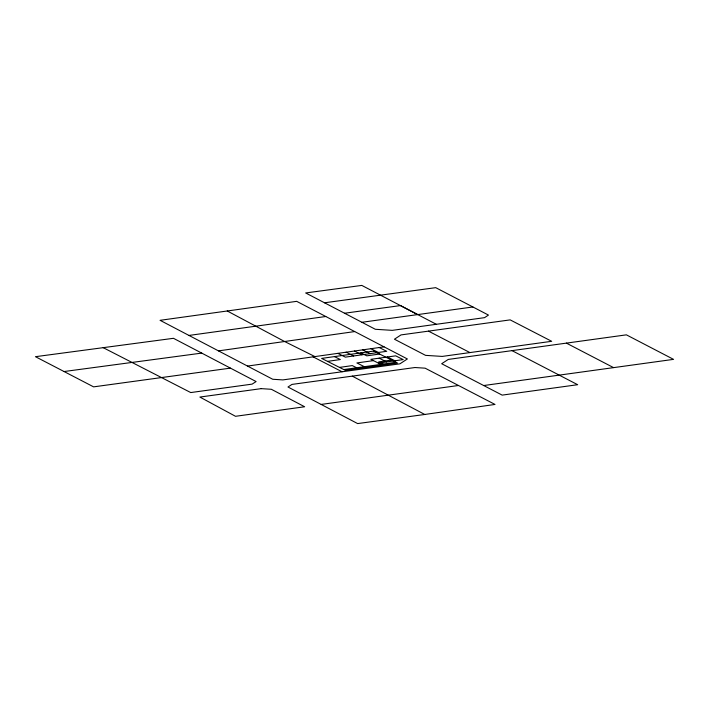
<?xml version="1.0" encoding="UTF-8"?>
<svg xmlns="http://www.w3.org/2000/svg" width="709" height="709" viewBox="0 0 709 709"><rect width="100%" height="100%" fill="white"/><g stroke="black" fill="none" stroke-linecap="round" stroke-linejoin="round"><path stroke-width="1.06" d="M424.753 414.473L494.997 404.44L425.116 368.175L414.951 367.528L291.984 384.411L287.969 386.999L357.628 423.583L424.753 414.473L352.293 376.133M218.496 350.884L354.668 331.573M247.521 366.074L384.065 346.852L407.383 358.958L399.929 363.823L282.838 379.909L272.726 379.262L160.074 320.317L296.69 301.343L384.065 346.852M327.514 361.368L340.329 359.56L334.462 356.6M379.607 354.03L366.792 355.838L360.916 352.878M373.439 360.615L356.902 362.946L364.382 366.713M339.487 367.404L352.302 365.596L356.68 367.803M391.581 360.066L378.766 361.874L383.135 364.072M378.367 363.097L403.173 359.605L395.684 355.838L370.878 359.33L380.919 364.382M395.959 362.272L343.803 369.575M321.186 404.422L458.51 385.492M483.68 385.536L673.55 359.366L626.393 334.843L448.265 359.428L441.68 363.726L502.158 395.117L577.658 384.703L512.013 350.627M344.574 313.236L400.443 305.579L417.725 314.583M188.975 335.437L325.759 316.515M361.9 322.285L472.894 306.97L488.457 315.08L484.557 317.65L392.281 330.359L375.345 329.286L305.668 292.959L361.812 285.417L436.327 324.297M230.416 368.131L93.606 386.866L35.45 356.689L173.466 338.308L256.1 381.557L252.12 384.127L190.748 392.564L103.204 347.667M469.934 352.586L442.23 356.414L425.568 355.36L394.443 339.212L401.01 334.914L510.17 319.883L551.673 341.304L469.934 352.586L428.475 331.13M324.545 302.787L435.716 287.659L472.894 306.97M201.719 353.1L64.058 371.534M314.938 356.592L284.601 341.508L227.261 310.985M379.226 347.534L386.706 351.309L345.363 357.132L337.883 353.357M370.958 348.704L378.438 352.47M387.415 356.999L394.904 360.766M362.689 349.865L370.169 353.64M379.147 358.16L386.635 361.936M354.42 351.035L361.9 354.801M346.152 352.196L353.631 355.962M313.077 356.849L342.092 371.773M566.385 343.121L613.524 367.599M373.74 351.07L321.638 358.408L345.354 370.355L397.448 363.026L373.74 351.07M261.231 388.638L199.867 397.058L235.512 416.298L304.631 406.762L271.37 389.285L261.231 388.638"/></g></svg>
